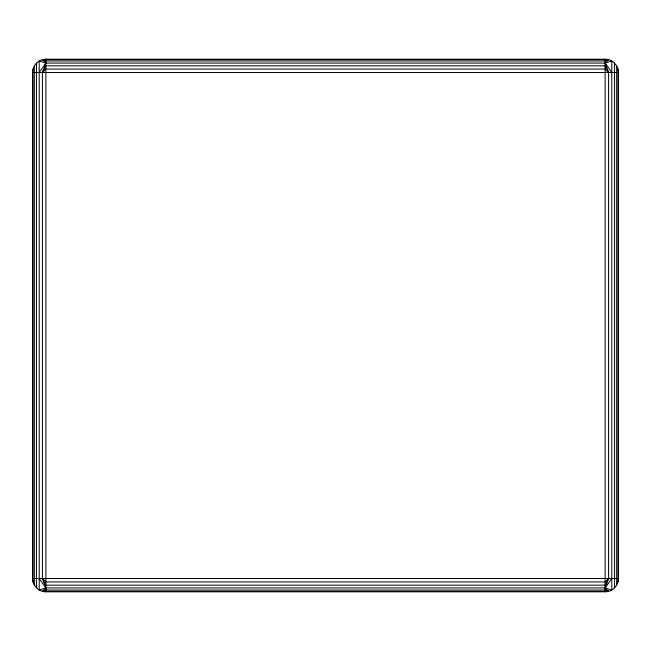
<?xml version="1.0" encoding="UTF-8"?>
<svg xmlns="http://www.w3.org/2000/svg" width="651" height="651" viewBox="0 0 651 651"><rect width="100%" height="100%" fill="white"/><g stroke="black" fill="none" stroke-linecap="round" stroke-linejoin="round"><path stroke-width="0.98" d="M32.55 72.497C32.509 65.369 38.743 59.135 45.863 59.184L605.137 59.184C612.257 59.135 618.491 65.369 618.45 72.497L618.45 578.503C618.491 585.631 612.257 591.865 605.137 591.816L45.863 591.816C38.743 591.865 32.509 585.631 32.55 578.503L32.55 72.497L618.45 72.497M45.863 63.082L42.421 72.497L42.421 578.503L45.863 587.918L42.421 591.368L608.579 591.368L605.137 587.918L45.863 587.918L39.206 590.034L39.206 60.966L45.863 63.082L605.137 63.082L611.794 60.966L611.794 590.034L605.137 587.918L608.579 578.503L608.579 72.497L605.137 63.082L608.579 59.632L42.421 59.632L45.863 63.082L39.206 72.497M605.137 587.918L611.794 578.503M608.579 59.632L605.137 60.966L45.863 60.966L42.421 59.632M42.421 591.368L45.863 590.034L605.137 590.034L608.579 591.368M32.55 578.503L618.45 578.503M605.137 63.082L611.794 72.497M39.206 578.503L45.863 587.918M617.994 69.055L617.994 581.945M616.668 65.841L616.668 585.159M614.552 63.082L614.552 587.918M605.137 59.184L605.137 591.816M45.863 59.184L45.863 591.816M36.448 63.082L36.448 587.918M34.332 65.841L34.332 585.159M33.006 69.055L33.006 581.945M45.863 65.841L42.421 72.497L45.863 69.055L605.137 69.055L608.579 72.497L605.137 65.841L45.863 65.841M608.579 578.503L605.137 585.159L45.863 585.159L42.421 578.503L45.863 581.945L605.137 581.945L608.579 578.503"/></g></svg>
